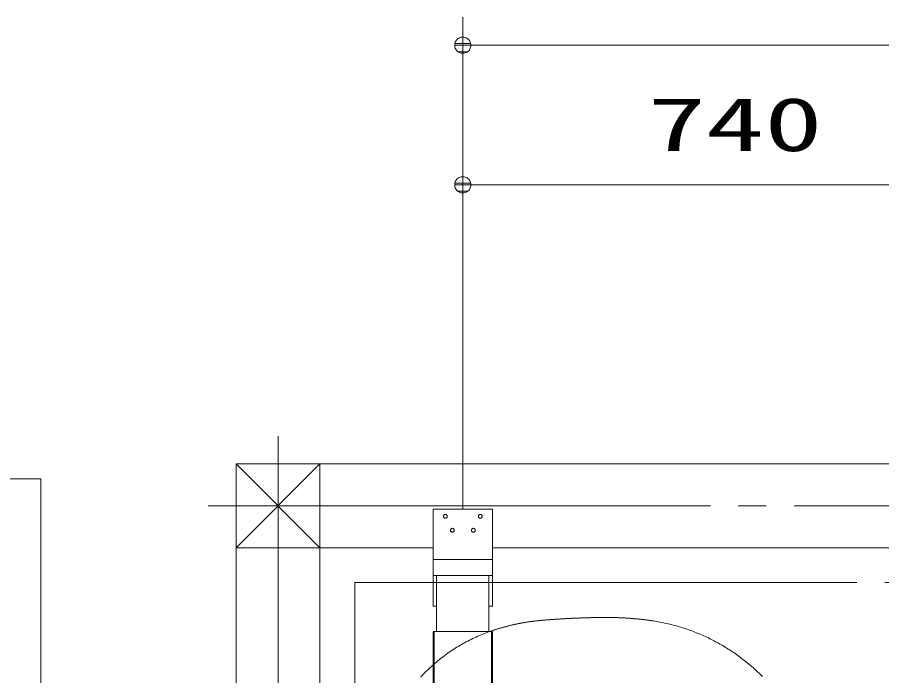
# Model space of a CAD drawing. Units: millimetres on the paper. Extents: x -305 to 305, y -152 to 152.
# Drawn here: x -253.47 to -222.49, y -64.27 to -40.69 of the extents above; entities that cross this region are included whole.
import ezdxf
from ezdxf.enums import TextEntityAlignment as Align

# ---------------------------------------------------------------- set-up
doc = ezdxf.new("R2010")
doc.units = ezdxf.units.MM
doc.linetypes.add('LONG_CHAIN', pattern=[21, 18, -1, 1, -1])
doc.linetypes.add('LONG_DOUBLE_CHAIN', pattern=[21.8, 18, -1, 0.6, -0.6, 0.6, -1])
doc.layers.add('0-3_S4', color=7, linetype='Continuous', lineweight=9)
doc.layers.add('0-5_0', color=7, linetype='Continuous', lineweight=9)
doc.styles.add('ＭＳ ゴシック', font='')
doc.styles.get('ＭＳ ゴシック').set_extended_font_data('MS Gothic')

# ---------------------------------------------------------------- blocks, each defined once
blk = doc.blocks.new('_DOTSMALL')
at = {"layer": '0-5_0'}
for p, q in [((0.0746, 0.1), (-0.0746, 0.1)), ((0.1223, -0.0248), (-0.1223, -0.0248))]:
    blk.add_line(p, q, dxfattribs=at)
for points in [[(0.125, 0), (0.124, 0.0157), (0.1211, 0.0311), (0.1162, 0.046), (0.1095, 0.0602), (0.1011, 0.0735), (0.0911, 0.0856), (0.0797, 0.0963), (0.067, 0.1055), (0.0532, 0.1131), (0.0386, 0.1189), (0.0234, 0.1228), (0.0078, 0.1248), (-0.0078, 0.1248), (-0.0234, 0.1228), (-0.0386, 0.1189), (-0.0532, 0.1131), (-0.067, 0.1055), (-0.0797, 0.0963), (-0.0911, 0.0856), (-0.1011, 0.0735), (-0.1095, 0.0602), (-0.1162, 0.046), (-0.1211, 0.0311), (-0.124, 0.0157), (-0.125, 0), (0, 0)], [(-0.125, 0), (-0.124, -0.0157), (-0.1211, -0.0311), (-0.1162, -0.046), (-0.1095, -0.0602), (-0.1011, -0.0735), (-0.0911, -0.0856), (-0.0797, -0.0963), (-0.067, -0.1055), (-0.0532, -0.1131), (-0.0386, -0.1189), (-0.0234, -0.1228), (-0.0078, -0.1248), (0.0078, -0.1248), (0.0234, -0.1228), (0.0386, -0.1189), (0.0532, -0.1131), (0.067, -0.1055), (0.0797, -0.0963), (0.0911, -0.0856), (0.1011, -0.0735), (0.1095, -0.0602), (0.1162, -0.046), (0.1211, -0.0311), (0.124, -0.0157), (0.125, 0), (0, 0)]]:
    blk.add_lwpolyline(points, close=True, dxfattribs=at)

msp = doc.modelspace()

# ---------------------------------------------------------------- linework, layer by layer
at = {"layer": '0-3_S4'}
for p, q in [((-237.501, -58.315), (-237.501, -40.69)), ((-237.501, -41.69), (-200.126, -41.69)), ((-237.501, -58.315), (-237.501, -45.69)), ((-237.501, -46.69), (-219.001, -46.69)), ((-245.625, -59.69), (-242.625, -56.69)), ((-242.625, -59.69), (-245.625, -56.69)), ((-245.625, -56.69), (-245.625, -105.19)), ((-245.625, -56.69), (-197.126, -56.69)), ((-242.625, -56.69), (-242.625, -105.19)), ((-261.119, -57.217), (-252.629, -57.217)), ((-252.629, -57.217), (-252.629, -100.187)), ((-238.563, -58.315), (-238.563, -61.79)), ((-236.438, -58.315), (-238.563, -58.315)), ((-236.438, -58.315), (-236.438, -61.79)), ((-245.625, -59.69), (-238.563, -59.69)), ((-236.438, -59.69), (-218.563, -59.69)), ((-236.438, -60.115), (-238.563, -60.115)), ((-236.438, -60.69), (-238.563, -60.69)), ((-238.438, -60.69), (-238.438, -62.691)), ((-236.563, -60.69), (-236.563, -62.691)), ((-238.438, -61.79), (-238.563, -61.79)), ((-236.438, -61.79), (-236.563, -61.79)), ((-236.438, -62.691), (-238.563, -62.691)), ((-238.563, -62.691), (-238.563, -67.691)), ((-238.523, -62.691), (-238.523, -67.691)), ((-236.478, -62.691), (-236.478, -67.691)), ((-236.438, -62.691), (-236.438, -67.691))]:
    msp.add_line(p, q, dxfattribs=at)
at = {"layer": '0-3_S4', "linetype": 'LONG_CHAIN'}
for p, q in [((-244.125, -55.69), (-244.125, -106.19)), ((-246.625, -58.19), (-196.126, -58.19))]:
    msp.add_line(p, q, dxfattribs=at)
at = {"layer": '0-3_S4', "linetype": 'LONG_DOUBLE_CHAIN'}
for q in [(-201.375, -60.941), (-241.375, -100.94)]:
    msp.add_line((-241.375, -60.941), q, dxfattribs=at)
at = {"layer": '0-3_S4'}
for points in [[(-238.126, -58.496), (-238.141, -58.498), (-238.156, -58.503), (-238.169, -58.511), (-238.179, -58.522), (-238.187, -58.535), (-238.193, -58.55), (-238.194, -58.566)], [(-238.057, -58.566), (-238.059, -58.55), (-238.064, -58.535), (-238.072, -58.522), (-238.083, -58.511), (-238.095, -58.503), (-238.11, -58.498), (-238.126, -58.496)], [(-236.876, -58.496), (-236.891, -58.498), (-236.906, -58.503), (-236.918, -58.511), (-236.929, -58.522), (-236.937, -58.535), (-236.942, -58.55), (-236.944, -58.566)], [(-236.807, -58.566), (-236.809, -58.55), (-236.814, -58.535), (-236.822, -58.522), (-236.832, -58.511), (-236.845, -58.503), (-236.86, -58.498), (-236.876, -58.496)], [(-238.194, -58.566), (-238.193, -58.581), (-238.187, -58.596), (-238.179, -58.608), (-238.169, -58.619), (-238.156, -58.627), (-238.141, -58.632), (-238.126, -58.634)], [(-238.126, -58.634), (-238.11, -58.632), (-238.095, -58.627), (-238.083, -58.619), (-238.072, -58.608), (-238.064, -58.596), (-238.059, -58.581), (-238.057, -58.566)], [(-236.944, -58.566), (-236.942, -58.581), (-236.937, -58.596), (-236.929, -58.608), (-236.918, -58.619), (-236.906, -58.627), (-236.891, -58.632), (-236.876, -58.634)], [(-236.876, -58.634), (-236.86, -58.632), (-236.845, -58.627), (-236.832, -58.619), (-236.822, -58.608), (-236.814, -58.596), (-236.809, -58.581), (-236.807, -58.566)], [(-237.876, -58.996), (-237.891, -58.998), (-237.906, -59.004), (-237.918, -59.012), (-237.929, -59.022), (-237.937, -59.035), (-237.942, -59.05), (-237.944, -59.066)], [(-237.944, -59.066), (-237.942, -59.082), (-237.937, -59.096), (-237.929, -59.109), (-237.918, -59.119), (-237.906, -59.127), (-237.891, -59.132), (-237.876, -59.134)], [(-237.807, -59.066), (-237.809, -59.05), (-237.814, -59.035), (-237.822, -59.022), (-237.833, -59.012), (-237.845, -59.004), (-237.86, -58.998), (-237.876, -58.996)], [(-237.876, -59.134), (-237.86, -59.132), (-237.845, -59.127), (-237.833, -59.119), (-237.822, -59.109), (-237.814, -59.096), (-237.809, -59.082), (-237.807, -59.066)], [(-237.125, -58.996), (-237.141, -58.998), (-237.156, -59.004), (-237.169, -59.012), (-237.179, -59.022), (-237.188, -59.035), (-237.193, -59.05), (-237.195, -59.066)], [(-237.195, -59.066), (-237.193, -59.082), (-237.188, -59.096), (-237.179, -59.109), (-237.169, -59.119), (-237.156, -59.127), (-237.141, -59.132), (-237.125, -59.134)], [(-237.056, -59.066), (-237.058, -59.05), (-237.063, -59.035), (-237.071, -59.022), (-237.082, -59.012), (-237.095, -59.004), (-237.109, -58.998), (-237.125, -58.996)], [(-237.125, -59.134), (-237.109, -59.132), (-237.095, -59.127), (-237.082, -59.119), (-237.071, -59.109), (-237.063, -59.096), (-237.058, -59.082), (-237.056, -59.066)]]:
    msp.add_lwpolyline(points, dxfattribs=at)
at = {"layer": '0-3_S4', "linetype": 'LONG_DOUBLE_CHAIN'}
for points in [[(-234.204, -62.255), (-234.228, -62.257), (-234.252, -62.259), (-234.277, -62.26), (-234.301, -62.262), (-234.325, -62.264), (-234.349, -62.266), (-234.373, -62.267), (-234.397, -62.269), (-234.422, -62.271), (-234.446, -62.273), (-234.47, -62.275), (-234.494, -62.277), (-234.518, -62.279), (-234.543, -62.281), (-234.567, -62.283), (-234.591, -62.285), (-234.615, -62.287), (-234.639, -62.289), (-234.663, -62.291), (-234.688, -62.293)], [(-233.259, -62.207), (-233.283, -62.207), (-233.308, -62.208), (-233.332, -62.209), (-233.356, -62.21), (-233.38, -62.211), (-233.405, -62.212), (-233.429, -62.213), (-233.453, -62.214), (-233.477, -62.215), (-233.502, -62.216), (-233.526, -62.217), (-233.55, -62.218), (-233.574, -62.219), (-233.599, -62.22), (-233.623, -62.221), (-233.647, -62.223), (-233.671, -62.224), (-233.695, -62.225), (-233.72, -62.226), (-233.744, -62.227), (-233.768, -62.229), (-233.792, -62.23), (-233.817, -62.231), (-233.841, -62.233), (-233.865, -62.234), (-233.889, -62.235), (-233.913, -62.237), (-233.938, -62.238), (-233.962, -62.24), (-233.986, -62.241), (-234.01, -62.243), (-234.035, -62.244), (-234.059, -62.246), (-234.083, -62.247), (-234.107, -62.249), (-234.131, -62.25), (-234.156, -62.252), (-234.18, -62.254), (-234.204, -62.255)], [(-232.313, -62.19), (-232.337, -62.19), (-232.361, -62.19), (-232.385, -62.19), (-232.41, -62.19), (-232.434, -62.191), (-232.458, -62.191), (-232.483, -62.191), (-232.507, -62.191), (-232.531, -62.191), (-232.555, -62.191), (-232.58, -62.192), (-232.604, -62.192), (-232.628, -62.192), (-232.653, -62.192), (-232.677, -62.193), (-232.701, -62.193), (-232.725, -62.193), (-232.75, -62.194), (-232.774, -62.194), (-232.798, -62.195), (-232.822, -62.195), (-232.847, -62.195), (-232.871, -62.196), (-232.895, -62.196), (-232.92, -62.197), (-232.944, -62.198), (-232.968, -62.198), (-232.992, -62.199), (-233.017, -62.199), (-233.041, -62.2), (-233.065, -62.201), (-233.089, -62.201), (-233.114, -62.202), (-233.138, -62.203), (-233.162, -62.203), (-233.186, -62.204), (-233.211, -62.205), (-233.235, -62.206), (-233.259, -62.207)], [(-231.606, -62.213), (-231.629, -62.212), (-231.651, -62.21), (-231.674, -62.209), (-231.697, -62.208), (-231.72, -62.206), (-231.743, -62.205), (-231.765, -62.204), (-231.788, -62.203), (-231.811, -62.202), (-231.834, -62.201), (-231.856, -62.2), (-231.879, -62.199), (-231.902, -62.198), (-231.925, -62.197), (-231.948, -62.196), (-231.97, -62.196), (-231.993, -62.195), (-232.016, -62.194), (-232.039, -62.194), (-232.062, -62.193), (-232.084, -62.193), (-232.107, -62.192), (-232.13, -62.192), (-232.153, -62.191), (-232.176, -62.191), (-232.198, -62.191), (-232.221, -62.191), (-232.244, -62.191), (-232.267, -62.19), (-232.29, -62.19), (-232.313, -62.19)], [(-230.721, -62.306), (-230.744, -62.303), (-230.767, -62.3), (-230.789, -62.296), (-230.812, -62.293), (-230.834, -62.29), (-230.857, -62.287), (-230.88, -62.284), (-230.902, -62.281), (-230.925, -62.278), (-230.948, -62.275), (-230.97, -62.273), (-230.993, -62.27), (-231.016, -62.267), (-231.038, -62.264), (-231.061, -62.262), (-231.084, -62.259), (-231.106, -62.257), (-231.129, -62.254), (-231.152, -62.252), (-231.174, -62.249), (-231.197, -62.247), (-231.22, -62.245), (-231.242, -62.242), (-231.265, -62.24), (-231.288, -62.238), (-231.31, -62.236), (-231.333, -62.234), (-231.356, -62.232), (-231.379, -62.23), (-231.401, -62.228), (-231.424, -62.226), (-231.447, -62.224), (-231.469, -62.223), (-231.492, -62.221), (-231.515, -62.219), (-231.538, -62.218), (-231.56, -62.216), (-231.583, -62.215), (-231.606, -62.213)], [(-235.574, -62.424), (-235.596, -62.428), (-235.619, -62.433), (-235.641, -62.438), (-235.664, -62.443), (-235.686, -62.448), (-235.708, -62.453), (-235.731, -62.458), (-235.753, -62.463), (-235.776, -62.469), (-235.798, -62.474), (-235.82, -62.479), (-235.842, -62.485), (-235.865, -62.49), (-235.887, -62.496), (-235.909, -62.501), (-235.931, -62.507), (-235.954, -62.513), (-235.976, -62.519), (-235.998, -62.525), (-236.02, -62.531), (-236.042, -62.537), (-236.065, -62.543), (-236.087, -62.549), (-236.109, -62.555), (-236.131, -62.562), (-236.153, -62.568), (-236.175, -62.575), (-236.197, -62.581), (-236.219, -62.588), (-236.241, -62.594), (-236.263, -62.601), (-236.285, -62.608), (-236.307, -62.615), (-236.329, -62.622), (-236.35, -62.629), (-236.372, -62.636), (-236.394, -62.643), (-236.416, -62.65)], [(-234.688, -62.293), (-234.71, -62.295), (-234.733, -62.297), (-234.756, -62.299), (-234.779, -62.301), (-234.802, -62.304), (-234.825, -62.306), (-234.848, -62.309), (-234.871, -62.311), (-234.894, -62.314), (-234.916, -62.316), (-234.939, -62.319), (-234.962, -62.322), (-234.985, -62.325), (-235.008, -62.328), (-235.03, -62.331), (-235.053, -62.334), (-235.076, -62.337), (-235.099, -62.34), (-235.122, -62.344), (-235.144, -62.347), (-235.167, -62.35), (-235.19, -62.354), (-235.212, -62.357), (-235.235, -62.361), (-235.258, -62.365), (-235.28, -62.369), (-235.303, -62.372), (-235.326, -62.376), (-235.348, -62.38), (-235.371, -62.384), (-235.394, -62.388), (-235.416, -62.393), (-235.439, -62.397), (-235.461, -62.401), (-235.484, -62.405), (-235.506, -62.41), (-235.529, -62.414), (-235.551, -62.419), (-235.574, -62.424)], [(-229.182, -62.714), (-229.237, -62.693), (-229.292, -62.672), (-229.347, -62.652), (-229.403, -62.632), (-229.458, -62.613), (-229.514, -62.594), (-229.569, -62.575), (-229.625, -62.557), (-229.682, -62.54), (-229.738, -62.523), (-229.794, -62.506), (-229.851, -62.49), (-229.908, -62.475), (-229.965, -62.459), (-230.023, -62.445), (-230.081, -62.43), (-230.138, -62.417), (-230.196, -62.403), (-230.254, -62.39), (-230.312, -62.378), (-230.371, -62.366), (-230.429, -62.355), (-230.487, -62.344), (-230.546, -62.334), (-230.604, -62.324), (-230.663, -62.315), (-230.721, -62.306)], [(-236.416, -62.65), (-236.478, -62.671), (-236.54, -62.693), (-236.601, -62.715), (-236.663, -62.738), (-236.724, -62.762), (-236.785, -62.786), (-236.846, -62.811), (-236.906, -62.837), (-236.966, -62.863), (-237.026, -62.89), (-237.086, -62.918), (-237.145, -62.946), (-237.204, -62.975), (-237.263, -63.004), (-237.321, -63.034), (-237.378, -63.064), (-237.435, -63.095), (-237.492, -63.126), (-237.548, -63.158), (-237.604, -63.191), (-237.659, -63.224), (-237.715, -63.258), (-237.77, -63.292), (-237.824, -63.327), (-237.878, -63.362), (-237.932, -63.398), (-237.985, -63.434), (-238.038, -63.471), (-238.091, -63.509), (-238.143, -63.547), (-238.195, -63.585), (-238.246, -63.624), (-238.296, -63.664), (-238.346, -63.703), (-238.396, -63.744), (-238.446, -63.785), (-238.494, -63.826), (-238.543, -63.868), (-238.591, -63.91)], [(-227.232, -63.873), (-227.277, -63.835), (-227.322, -63.798), (-227.367, -63.761), (-227.413, -63.725), (-227.459, -63.689), (-227.506, -63.654), (-227.552, -63.619), (-227.599, -63.584), (-227.647, -63.55), (-227.694, -63.516), (-227.742, -63.482), (-227.79, -63.449), (-227.838, -63.417), (-227.887, -63.384), (-227.936, -63.353), (-227.985, -63.321), (-228.034, -63.29), (-228.084, -63.259), (-228.134, -63.229), (-228.184, -63.199), (-228.234, -63.17), (-228.285, -63.141), (-228.336, -63.112), (-228.387, -63.084), (-228.439, -63.057), (-228.49, -63.029), (-228.542, -63.002), (-228.594, -62.976), (-228.647, -62.95), (-228.699, -62.924), (-228.752, -62.899), (-228.805, -62.875), (-228.858, -62.85), (-228.912, -62.826), (-228.965, -62.803), (-229.019, -62.78), (-229.073, -62.758), (-229.128, -62.736), (-229.182, -62.714)], [(-238.591, -63.91), (-238.639, -63.953), (-238.686, -63.997), (-238.733, -64.041), (-238.779, -64.085), (-238.825, -64.13), (-238.87, -64.175), (-238.915, -64.221), (-238.96, -64.267), (-239.003, -64.313)], [(-226.759, -64.308), (-226.8, -64.267), (-226.842, -64.226), (-226.884, -64.185), (-226.926, -64.145), (-226.969, -64.105), (-227.012, -64.065), (-227.055, -64.026), (-227.099, -63.987), (-227.143, -63.948), (-227.187, -63.91), (-227.232, -63.873)]]:
    msp.add_lwpolyline(points, dxfattribs=at)
at = {"layer": '0-3_S4'}
for centre, start, end in [((-244.125, -55.69), 0, 180), ((-245.625, -56.69), 45.0026, 225.0026), ((-245.625, -56.69), 0, 180), ((-245.625, -56.69), 90, 270), ((-242.625, -56.69), 314.9974, 134.9974), ((-242.625, -56.69), 0, 180), ((-246.625, -58.19), 90, 270), ((-238.563, -58.315), 0, 180), ((-238.563, -58.315), 90, 270), ((-238.126, -58.496), 83.3813, 263.3813), ((-238.126, -58.496), 276.6187, 96.6187), ((-236.876, -58.496), 83.4468, 263.4468), ((-236.876, -58.496), 276.5953, 96.5952), ((-236.438, -58.315), 0, 180), ((-236.438, -58.315), 270, 90), ((-238.194, -58.566), 173.4552, 353.4552), ((-238.194, -58.566), 6.7146, 186.7146), ((-238.126, -58.634), 263.3929, 83.3929), ((-238.126, -58.634), 96.6071, 276.6071), ((-238.057, -58.566), 186.5448, 6.5448), ((-238.057, -58.566), 353.2854, 173.2854), ((-236.944, -58.566), 173.6143, 353.6143), ((-236.944, -58.566), 6.5514, 186.5514), ((-236.876, -58.634), 263.4163, 83.4163), ((-236.876, -58.634), 96.5417, 276.5417), ((-236.807, -58.566), 186.3885, 6.3885), ((-236.807, -58.566), 353.4456, 173.4456), ((-237.944, -59.066), 173.6172, 353.6172), ((-237.944, -59.066), 6.5485, 186.5485), ((-237.876, -58.996), 83.4174, 263.4174), ((-237.876, -58.996), 276.6378, 96.6378), ((-237.876, -59.134), 263.3738, 83.3738), ((-237.876, -59.134), 96.5711, 276.5711), ((-237.807, -59.066), 186.4937, 6.4937), ((-237.807, -59.066), 353.3378, 173.3378), ((-237.195, -59.066), 173.4495, 353.4495), ((-237.195, -59.066), 6.7205, 186.7205), ((-237.125, -58.996), 83.4174, 263.4174), ((-237.125, -58.996), 276.5345, 96.5345), ((-237.125, -59.134), 263.4769, 83.4769), ((-237.125, -59.134), 96.5711, 276.5711), ((-237.056, -59.066), 186.4937, 6.4937), ((-237.056, -59.066), 353.3378, 173.3378), ((-245.625, -59.69), 134.9974, 314.9974), ((-245.625, -59.69), 90, 270), ((-242.625, -59.69), 225.0026, 45.0026), ((-238.563, -59.69), 270, 90), ((-236.438, -59.69), 90, 270), ((-238.563, -60.115), 90, 270), ((-236.438, -60.115), 270, 90), ((-238.563, -60.69), 90, 270), ((-238.438, -60.69), 0, 180), ((-236.563, -60.69), 0, 180), ((-236.438, -60.69), 270, 90), ((-241.375, -60.941), 90, 270), ((-241.375, -60.941), 0, 180), ((-238.563, -61.79), 180, 0), ((-238.563, -61.79), 90, 270), ((-238.438, -61.79), 270, 90), ((-236.563, -61.79), 90, 270), ((-236.438, -61.79), 180, 0), ((-236.438, -61.79), 270, 90), ((-232.313, -62.19), 270.0252, 90.0252), ((-232.313, -62.19), 89.9407, 269.9407), ((-234.688, -62.293), 275.1165, 95.1165), ((-234.688, -62.293), 94.922, 274.922), ((-230.721, -62.306), 261.7325, 81.7325), ((-230.721, -62.306), 81.4557, 261.4557), ((-238.563, -62.691), 90, 270), ((-238.563, -62.691), 0, 180), ((-238.523, -62.691), 0, 180), ((-238.438, -62.691), 180, 0), ((-236.563, -62.691), 180, 0), ((-236.478, -62.691), 0, 180), ((-236.438, -62.691), 270, 90), ((-236.438, -62.691), 0, 180), ((-236.416, -62.65), 288.7978, 108.7978), ((-236.416, -62.65), 108.2218, 288.2218)]:
    msp.add_arc(centre, 0.0000221, start, end, dxfattribs=at)

# ---------------------------------------------------------------- block references
at = {"layer": '0-3_S4', "xscale": 2.32, "yscale": 2.32, "rotation": 180}
for p in [(-237.501, -41.69), (-237.501, -46.69)]:
    msp.add_blockref('_DOTSMALL', p, dxfattribs=at)

# ---------------------------------------------------------------- texts
at = {"layer": '0-3_S4', "style": 'ＭＳ ゴシック', "width": 1.6}
msp.add_text('740', height=1.921, dxfattribs=at).set_placement((-230.876, -46.06), align=Align.BOTTOM_LEFT)

doc.saveas('drawing.dxf')
